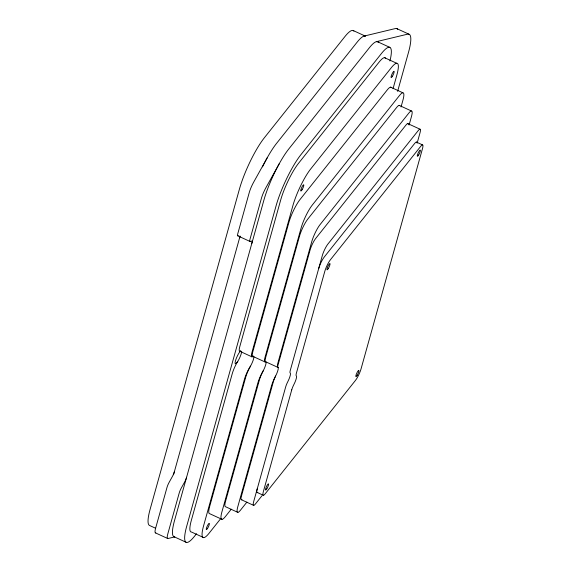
<?xml version="1.0" encoding="UTF-8"?>
<svg xmlns="http://www.w3.org/2000/svg" width="571" height="571" viewBox="0 0 571 571"><rect width="100%" height="100%" fill="white"/><g stroke="black" fill="none" stroke-linecap="round" stroke-linejoin="round"><path stroke-width="0.86" d="M155.812 532.907A11.42 2.27 -65.3 0 1 155.605 528.282L167.003 487.42A5.71 1.135 -65.3 0 1 169.202 482.224L172.199 476.828A5.71 1.135 -65.3 0 0 174.398 471.632M173.52 474.765L240.041 236.287M393.048 88.683L396.845 75.058A29.014 5.76 -65.3 0 0 391.306 67.706L310.717 168.937A29.014 5.76 -65.3 0 0 292.887 205.646L252.004 352.214A11.42 2.27 -65.3 0 0 252.924 356.44A7.252 1.442 -65.3 0 1 253.503 359.123A7.252 1.442 -65.3 0 1 249.991 366.953A11.42 2.27 -65.3 0 0 244.459 379.28L203.576 525.848A29.014 5.76 -65.3 0 0 209.114 533.2L220.777 518.547M397.623 91.367L408.422 52.653A45.687 9.072 -65.3 0 0 407.601 34.167L376.31 41.697M401.042 106.955L402.926 100.196A18.279 3.633 -65.3 0 0 399.436 95.571L312.287 205.046A18.279 3.633 -65.3 0 0 301.06 228.172L265.037 357.296A11.42 2.27 -65.3 0 0 265.451 361.843A7.252 1.442 -65.3 0 1 265.708 364.733A7.252 1.442 -65.3 0 1 262.689 371.75A11.42 2.27 -65.3 0 0 257.921 382.798L221.905 511.93A18.279 3.633 -65.3 0 0 225.395 516.562L231.262 509.189M409.093 125.035L411.463 116.541A13.704 2.719 -65.3 0 0 408.843 113.065L320.103 224.553A13.704 2.719 -65.3 0 0 311.68 241.89L277.963 362.756A11.42 2.27 -65.3 0 0 277.934 367.396A7.252 1.442 -65.3 0 1 275.422 376.403A11.42 2.27 -65.3 0 0 271.496 385.939L237.779 506.805A13.704 2.719 -65.3 0 0 240.398 510.281L246.9 502.116M417.137 143.135L419.999 132.886A9.136 1.813 -65.3 0 0 418.25 130.566L327.911 244.053A9.136 1.813 -65.3 0 0 322.301 255.615L290.318 370.265A6.852 1.363 -65.3 0 0 290.225 373.034A7.252 1.442 -65.3 0 1 287.82 381.649A6.852 1.363 -65.3 0 0 285.643 387.031L253.66 501.688A9.136 1.813 -65.3 0 0 255.401 504L262.003 495.714M267.235 157.774L253.617 182.256A11.42 2.27 -65.3 0 0 249.227 192.655L237.829 233.518A5.71 1.135 -65.3 0 0 237.929 235.83L238.328 235.73M279.44 163.385L265.829 187.866A11.42 2.27 -65.3 0 0 261.432 198.273L250.034 239.128A5.71 1.135 -65.3 0 0 250.134 241.44L251.74 241.055A5.71 1.135 -65.3 0 1 251.84 243.367M196.503 533.728L194.49 536.262A40.434 8.03 -65.3 0 1 186.767 526.012L276.086 205.81A40.434 8.03 -65.3 0 1 300.931 154.655L381.521 53.424A40.434 8.03 -65.3 0 1 389.943 60.99M364.105 36.087L395.396 28.55A45.687 9.072 -65.3 0 1 397.644 29.242M174.376 536.983L168.017 538.517A11.42 2.27 -65.3 0 1 167.81 533.892L179.208 493.03A5.71 1.135 -65.3 0 1 181.407 487.834L184.404 482.438A5.71 1.135 -65.3 0 0 186.603 477.242M396.659 28.55L408.865 34.16M353.249 30.563L365.454 36.173A40.434 8.03 -65.3 0 0 357.111 42.197L276.521 143.435A40.434 8.03 -65.3 0 0 262.496 166.889M377.659 41.783L389.872 47.393M384.49 57.657L396.702 63.267M390.628 87.163L402.833 92.773M399.186 105.357L411.391 110.967M407.744 123.557L419.949 129.167M416.352 142.058L422.454 144.863M237.772 235.83L249.977 241.44M265.486 361.686L278.091 367.467M252.568 356.225L264.773 361.843M239.777 351.244L251.982 356.854M257.3 492.509L263.402 495.314M241.497 499.789L253.702 505.399M237.85 512.38L225.645 506.77A13.704 2.719 -65.3 0 1 225.574 501.195L259.291 380.329A11.42 2.27 -65.3 0 1 263.217 370.793M221.998 519.353L209.793 513.743A18.279 3.633 -65.3 0 1 209.7 506.32L245.716 377.188A11.42 2.27 -65.3 0 1 250.483 366.139M203.719 537.639L191.513 532.029A29.014 5.76 -65.3 0 1 191.371 520.238L232.254 373.67A11.42 2.27 -65.3 0 1 237.786 361.343M155.626 528.261L149.523 525.456A40.434 8.03 -65.3 0 1 150.152 509.182L239.47 188.98A40.434 8.03 -65.3 0 1 264.316 137.825L344.905 36.587A40.434 8.03 -65.3 0 1 353.906 31.12M173.934 536.676L186.139 542.286M155.498 532.907L167.703 538.517M239.927 235.973A5.71 1.135 -65.3 0 1 239.634 237.757M378.323 42.34A40.434 8.03 -65.3 0 0 369.316 47.814L288.726 149.045A40.434 8.03 -65.3 0 0 263.881 200.2L174.562 520.402A40.434 8.03 -65.3 0 0 174.769 536.84M241.676 351.301A7.252 1.442 -65.3 0 1 237.565 361.686A7.252 1.442 -65.3 0 1 235.516 360.644A7.252 1.442 -65.3 0 1 240.726 350.822A11.42 2.27 -65.3 0 1 239.799 346.604L280.682 200.036A29.014 5.76 -65.3 0 1 298.512 163.327L379.101 62.096A29.014 5.76 -65.3 0 1 385.561 58.171M391.299 87.484A18.279 3.633 -65.3 0 0 387.231 89.954L300.082 199.436A18.279 3.633 -65.3 0 0 288.847 222.554L252.832 351.686A11.42 2.27 -65.3 0 0 253.246 356.233M399.693 105.599A13.704 2.719 -65.3 0 0 396.638 107.455L307.897 218.936A13.704 2.719 -65.3 0 0 299.468 236.28L265.758 357.146A11.42 2.27 -65.3 0 0 265.729 361.786M408.251 124.228A9.136 1.813 -65.3 0 0 406.045 124.956L315.706 238.442A9.136 1.813 -65.3 0 0 310.089 250.005L278.113 364.655A6.852 1.363 -65.3 0 0 278.013 367.417M275.615 376.039A6.852 1.363 -65.3 0 0 273.43 381.421L241.454 496.078A9.136 1.813 -65.3 0 0 241.976 499.604M318.704 268.506A9.136 1.813 -65.3 0 1 324.314 256.943L414.66 143.457A9.136 1.813 -65.3 0 1 416.694 142.222M257.778 492.33A9.136 1.813 -65.3 0 1 257.25 488.797M291.745 389.836L263.359 491.602A9.136 1.813 -65.3 0 0 265.101 493.922L355.44 380.436A9.136 1.813 -65.3 0 0 361.058 368.873L422.504 148.581A9.136 1.813 -65.3 0 0 420.763 146.262L330.423 259.748A9.136 1.813 -65.3 0 0 324.806 271.311L296.42 373.07A6.852 1.363 -65.3 0 0 296.328 375.839A7.252 1.442 -65.3 0 1 293.922 384.454A6.852 1.363 -65.3 0 0 291.745 389.836M207.63 528.296A3.426 0.678 -65.3 0 0 209.25 523.379A3.426 0.678 -65.3 0 0 206.566 527.79A3.426 0.678 -65.3 0 0 207.63 528.296M302.08 189.715A3.426 0.678 -65.3 0 0 303.693 184.79A3.426 0.678 -65.3 0 0 301.017 189.201A3.426 0.678 -65.3 0 0 302.08 189.715M392.42 76.228A3.426 0.678 -65.3 0 0 394.033 71.304A3.426 0.678 -65.3 0 0 391.356 75.715A3.426 0.678 -65.3 0 0 392.42 76.228M266.85 488.79A3.426 0.678 -65.3 0 0 268.47 483.865A3.426 0.678 -65.3 0 0 265.786 488.284A3.426 0.678 -65.3 0 0 266.85 488.79M328.296 268.498A3.426 0.678 -65.3 0 0 329.917 263.574A3.426 0.678 -65.3 0 0 327.233 267.985A3.426 0.678 -65.3 0 0 328.296 268.498M418.636 155.012A3.426 0.678 -65.3 0 0 420.256 150.087A3.426 0.678 -65.3 0 0 417.579 154.505A3.426 0.678 -65.3 0 0 418.636 155.012M357.189 375.304A3.426 0.678 -65.3 0 0 358.809 370.386A3.426 0.678 -65.3 0 0 356.126 374.797A3.426 0.678 -65.3 0 0 357.189 375.304"/></g></svg>
